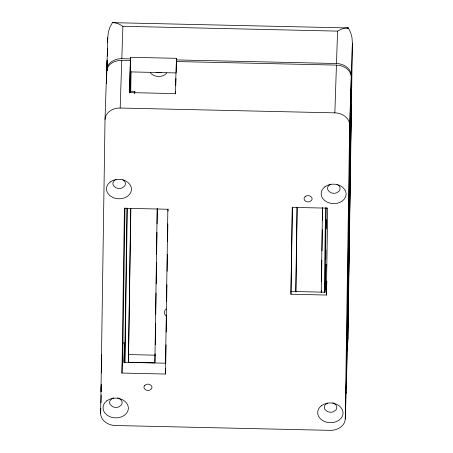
<?xml version="1.0" encoding="UTF-8"?>
<svg xmlns="http://www.w3.org/2000/svg" width="453" height="453" viewBox="0 0 453 453"><rect width="100%" height="100%" fill="white"/><g stroke="black" fill="none" stroke-linecap="round" stroke-linejoin="round"><path stroke-width="0.68" d="M107.078 69.303L107.084 67.588L106.982 70.005M106.444 82.922C106.846 76.404 104.785 67.916 111.115 63.499C116.687 59.36 123.941 60.385 130.419 60.509L129.343 92.582L175.271 93.612L176.393 61.24M345.843 393.153L347.598 348.51L351.217 106.206L349.795 149.037L346.149 392.128L345.26 418.997C344.858 426.443 336.862 430.582 330.107 430.35L115.436 425.526C108.641 425.441 100.826 420.973 100.634 413.504L105.022 119.394L106.608 71.665M101.229 384.257L101.115 391.715L101.234 387.145M101.614 359.659L101.517 364.676L101.687 358.782M101.58 360.605L101.704 355.237M106.466 83.414L107.74 37.644L108.38 32.129L109.988 27.021L112.44 22.65L348.368 27.956L350.616 32.429L351.987 37.599L352.366 43.143L347.966 337.825L347.264 350.775M106.908 68.952L107.112 60M106.891 70.306L106.942 68.001M107.469 56.019L107.582 48.245M107.667 42.593L107.74 37.644M121.959 373.062L124.422 208.278L167.853 209.252L165.396 374.042L121.959 373.062L122.961 342.989L124.977 207.904M124.167 362.559L124.456 343.023L122.961 342.989M124.66 362.944L126.97 208.17M124.988 362.655L127.299 208.091M176.2 72.118L176.438 58.318L130.509 57.288L130.362 64.405L130.464 60.209M130.085 92.372L130.572 66.336M130.47 61.2L129.547 92.978M130.719 92.655L131.059 71.58M130.713 208.42L128.42 362.275L130.855 208.488M134.734 93.335L134.762 91.319L130.764 91.263M129.416 362.298L154.875 362.87L157.18 208.601M154.875 362.87L155.153 353.759M155.288 344.586L155.606 323.414M155.741 314.24L156.059 293.068M156.2 283.889L156.511 262.717M156.642 254.246L156.965 232.372M157.095 223.901L157.327 208.374M165.764 362.502L166.03 344.824M166.217 332.094L166.472 315.118M166.676 301.681L166.925 284.711M167.129 271.268L167.384 254.297M167.57 241.568L167.837 223.884M168.023 211.155L168.057 209.031M290.939 294.246L292.236 207.372L327.683 208.165L326.387 295.039L290.939 294.246L292.44 207.134M295.769 291.908L297.038 207.219M295.911 291.97L297.174 207.281M321.234 292.479L322.496 207.791M321.37 292.542L321.404 290.424M321.539 281.251L321.856 260.079M321.992 250.905L322.31 229.733M322.445 220.554L322.638 207.853M324.308 292.298L325.571 207.604M324.977 292.468L326.239 207.627M325.345 289.495L325.486 280.322M325.798 259.15L325.939 249.977M326.251 228.799L326.392 219.626M325.696 277.644L325.883 264.931L326.885 264.954M345.26 418.997L349.654 124.875L351.239 77.123C351.047 69.654 343.232 65.192 336.437 65.102L176.342 61.534M352.366 43.143L349.942 124.439L349.399 161.058L349.773 149.818M349.195 124.552L350.588 124.586L351.12 89.133L351.064 90.736M347.593 349.053L351.239 105.017L350.588 124.586M101.466 369.144L101.421 372.372L101.653 361.664M101.597 359.603L101.693 354.925M106.925 67.944L107.123 60.43M101.461 368.782L101.495 367.304M101.704 362.768L101.682 364.371M101.704 360.243L101.568 367.134L101.642 365.231M101.24 386.064L101.183 388.674M101.659 365.288L101.676 363.991M101.529 372.847L101.653 367.485L101.506 372.564M101.517 366.992L101.619 363.516L101.529 368.974L101.659 364.631M176.279 65.43L176.387 62.214M106.936 70.317L107.123 63.839M100.634 413.504L100.798 408.555M100.985 402.898L101.24 395.118M105.022 119.394C105.43 111.948 113.42 107.808 120.175 108.041L121.761 60.317M106.665 70.045C107.067 62.605 115.062 58.465 121.817 58.697L122.893 26.291L119.099 24.111L115.549 22.877L112.44 22.65M130.509 57.288L130.453 58.89L121.817 58.697M124.456 343.023L123.816 362.27L165.753 363.21M134.694 93.414L134.762 91.319M165.396 374.042L165.571 368.623M176.438 58.318L176.387 59.921L336.488 63.522C343.283 63.607 351.098 68.075 351.296 75.543M175.475 94.003L175.543 91.885M175.753 85.532L175.991 78.477M325.883 264.931L324.982 292.202L291.03 291.438M326.387 295.039L326.851 281.053M349.654 124.875C349.456 117.406 341.641 112.939 334.852 112.854L336.437 65.102M336.488 63.522L337.564 31.115L341.517 29.105L345.192 28.029L348.368 27.956L347.145 28.273M347.264 350.322L347.598 348.51M345.815 393.94L346.149 392.128M347.632 339.546L347.966 337.825M166.251 309.02L165.243 310.005A6.455 4.943 1.9 0 0 165.169 314.875L166.149 315.905M144.53 385.65L146.013 384.546A3.935 3.012 1.9 0 1 150.005 384.631L151.449 385.809A4.134 3.165 1.9 0 1 151.404 388.923L149.926 390.033A3.935 3.012 1.9 0 1 145.928 389.942L144.484 388.77A4.134 3.165 1.9 0 1 144.53 385.65M116.093 179.32L113.777 181.047A6.455 4.943 1.9 0 0 113.709 185.917L115.962 187.752A6.149 4.711 1.9 0 0 122.202 187.893L124.513 186.16A6.455 4.943 1.9 0 0 124.586 181.291L122.757 179.728M330.764 184.139L328.453 185.872A6.455 4.943 1.9 0 0 328.38 190.741L330.639 192.57A6.149 4.711 1.9 0 0 336.879 192.712L339.189 190.979A6.455 4.943 1.9 0 0 339.263 186.115L337.004 184.28M327.491 403.079L325.18 404.806A6.455 4.943 1.9 0 0 325.112 409.676L327.366 411.511A6.149 4.711 1.9 0 0 333.606 411.652L335.916 409.92A6.455 4.943 1.9 0 0 335.99 405.05L333.731 403.221A6.149 4.711 1.9 0 0 332.751 402.836M122.893 26.291L337.564 31.115M130.39 71.897L176.33 72.927M120.175 108.041L334.852 112.854M128.675 354.574L155.136 355.175M119.06 398.397L121.319 400.231A6.455 4.943 1.9 0 1 121.245 405.095L118.935 406.828A6.149 4.711 1.9 0 1 112.695 406.692L110.436 404.857A6.455 4.943 1.9 0 1 110.509 399.988L112.82 398.255A6.149 4.711 1.9 0 1 113.811 397.915M350.979 119.173A15.091 9.7 0.9 0 1 351.205 121.07M161.075 72.463A9.49 7.271 1.9 0 1 156.166 72.35M166.761 73.052A9.49 7.271 1.9 0 1 150.328 72.684M117.565 397.876A6.149 4.711 1.9 0 1 118.584 398.187M107.055 69.411L107.05 70.09L107.055 69.411M110.243 181.976L108.227 183.946A12.911 9.887 1.9 0 0 108.086 193.686L110.039 195.747L112.599 197.355A12.299 9.422 1.9 0 0 125.079 197.633L127.689 196.143L129.7 194.173A12.911 9.887 1.9 0 0 129.847 184.433L127.893 182.372L125.334 180.764A12.299 9.422 1.9 0 0 112.854 180.481L110.243 181.976M305.305 196.494L304.659 197.129A4.134 3.165 1.9 0 0 304.614 200.243L306.058 201.415A3.935 3.012 1.9 0 0 310.056 201.506L311.534 200.402A4.134 3.165 1.9 0 0 311.579 197.281L310.135 196.109A3.935 3.012 1.9 0 0 306.137 196.019L305.305 196.494M324.914 186.795L322.904 188.771A12.911 9.887 1.9 0 0 322.757 198.51L324.71 200.571L327.276 202.174A12.299 9.422 1.9 0 0 339.756 202.457L342.36 200.968L344.376 198.992A12.911 9.887 1.9 0 0 344.518 189.258L342.57 187.191L340.005 185.588A12.299 9.422 1.9 0 0 327.525 185.305L324.914 186.795M106.834 400.797L104.79 402.802A13.114 10.045 1.9 0 0 104.643 412.694L106.625 414.789L109.23 416.42A12.491 9.57 1.9 0 0 121.908 416.709L124.558 415.191L126.602 413.193A13.114 10.045 1.9 0 0 126.749 403.295L124.768 401.199L122.163 399.569A12.491 9.57 1.9 0 0 109.484 399.286L106.834 400.797M321.505 405.622L319.461 407.626A13.114 10.045 1.9 0 0 319.314 417.519L321.296 419.614L323.901 421.245A12.491 9.57 1.9 0 0 336.585 421.533L339.229 420.016L341.279 418.011A13.114 10.045 1.9 0 0 341.426 408.119L339.439 406.024L336.839 404.393A12.491 9.57 1.9 0 0 324.155 404.104L321.505 405.622"/></g></svg>
